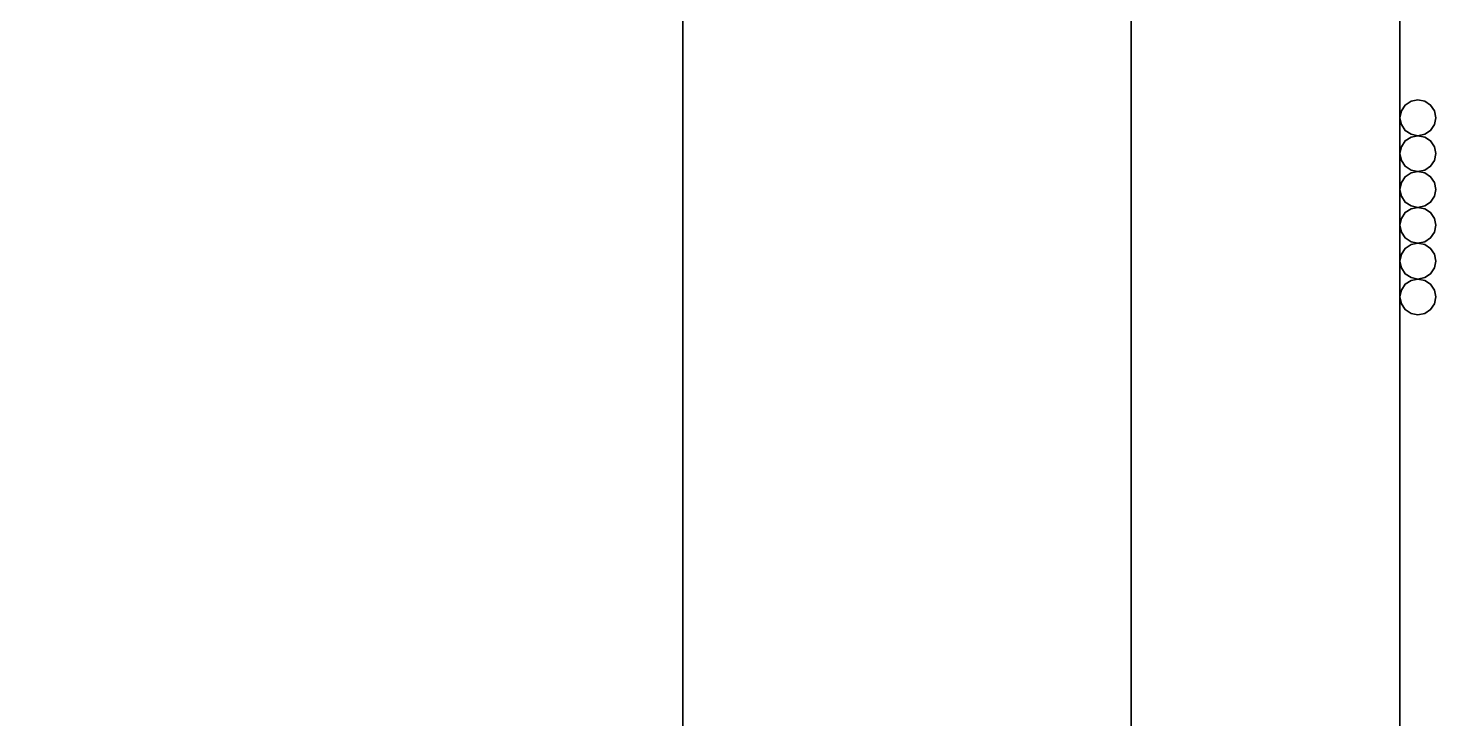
# Model space of a CAD drawing. Extents: x 0 to 3017, y -3657 to 0.
# Drawn here: x 2232 to 3017, y -1182 to -796 of the extents above; entities that cross this region are included whole.
import ezdxf

# ---------------------------------------------------------------- set-up
doc = ezdxf.new("R2010")
doc.units = 0
for name, color, linetype in [('LAYER0', 7, 'CONTINUOUS'), ('LAYER1', 7, 'CONTINUOUS'), ('LAYER276', 253, 'CONTINUOUS'), ('LAYER277', 253, 'CONTINUOUS'), ('LAYER278', 7, 'CONTINUOUS'), ('LAYER279', 7, 'CONTINUOUS'), ('LAYER280', 7, 'CONTINUOUS'), ('LAYER281', 7, 'CONTINUOUS'), ('LAYER282', 7, 'CONTINUOUS'), ('LAYER283', 7, 'CONTINUOUS')]:
    doc.layers.add(name, color=color, linetype=linetype)

msp = doc.modelspace()

# ---------------------------------------------------------------- linework, layer by layer
at = {"layer": 'LAYER0'}
for points, invisible_edges in [([(151, -238), (2997, 0), (1089, -2692), (151, -238)], 7), ([(151, 0, 5), (1089, -2692, 5), (2997, 0, 5), (151, 0, 5)], 3), ([(1089, -2692), (2997, 0), (2997, -2692), (1089, -2692)], 1), ([(2997, 0, 5), (1089, -2692, 5), (2997, -2692, 5), (2997, 0, 5)], 1), ([(2997, 0), (2997, -2692, 5), (2997, -2692), (2997, 0)], 1), ([(2997, -2692, 5), (2997, 0), (2997, 0, 5), (2997, -2692, 5)], 1)]:
    msp.add_3dface(points, dxfattribs=dict(at, invisible_edges=invisible_edges))
at = {"layer": 'LAYER1'}
for points, invisible_edges in [([(2997, -2692, 5), (2847, -2542, 5), (2997, 0, 5), (2997, -2692, 5)], 3), ([(2847, -150, 5), (2997, 0, 5), (2847, -2542, 5), (2847, -150, 5)], 3), ([(2997, 0, 5), (2997, -2692, 2606), (2997, -2692, 5), (2997, 0, 5)], 1), ([(2997, -2692, 2606), (2997, 0, 5), (2997, 0, 2606), (2997, -2692, 2606)], 1), ([(2847, -150, 2606), (2847, -2542, 5), (2847, -2542, 2606), (2847, -150, 2606)], 1), ([(2847, -2542, 5), (2847, -150, 2606), (2847, -150, 5), (2847, -2542, 5)], 1)]:
    msp.add_3dface(points, dxfattribs=dict(at, invisible_edges=invisible_edges))
at = {"layer": 'LAYER276', "invisible_edges": 1}
for points in [[(2847, -1191.998, 1705), (2597, -129.998, 1705), (2847, -129.998, 1705), (2847, -1191.998, 1705)], [(2597, -129.998, 1705), (2847, -1191.998, 1705), (2597, -1191.998, 1705), (2597, -129.998, 1705)], [(2597, -1191.998, 1730), (2597, -129.998, 1705), (2597, -1191.998, 1705), (2597, -1191.998, 1730)], [(2597, -129.998, 1705), (2597, -1191.998, 1730), (2597, -129.998, 1730), (2597, -129.998, 1705)], [(2597, -1191.998, 1730), (2847, -129.998, 1730), (2597, -129.998, 1730), (2597, -1191.998, 1730)], [(2847, -129.998, 1730), (2597, -1191.998, 1730), (2847, -1191.998, 1730), (2847, -129.998, 1730)], [(2847, -129.998, 1730), (2847, -1191.998, 1705), (2847, -129.998, 1705), (2847, -129.998, 1730)], [(2847, -1191.998, 1705), (2847, -129.998, 1730), (2847, -1191.998, 1730), (2847, -1191.998, 1705)]]:
    msp.add_3dface(points, dxfattribs=at)
at = {"layer": 'LAYER277', "invisible_edges": 1}
for points in [[(2847, -1191.998, 2130), (2597, -129.998, 2130), (2847, -129.998, 2130), (2847, -1191.998, 2130)], [(2597, -129.998, 2130), (2847, -1191.998, 2130), (2597, -1191.998, 2130), (2597, -129.998, 2130)], [(2597, -1191.998, 2155), (2597, -129.998, 2130), (2597, -1191.998, 2130), (2597, -1191.998, 2155)], [(2597, -129.998, 2130), (2597, -1191.998, 2155), (2597, -129.998, 2155), (2597, -129.998, 2130)], [(2597, -1191.998, 2155), (2847, -129.998, 2155), (2597, -129.998, 2155), (2597, -1191.998, 2155)], [(2847, -129.998, 2155), (2597, -1191.998, 2155), (2847, -1191.998, 2155), (2847, -129.998, 2155)], [(2847, -129.998, 2155), (2847, -1191.998, 2130), (2847, -129.998, 2130), (2847, -129.998, 2155)], [(2847, -1191.998, 2130), (2847, -129.998, 2155), (2847, -1191.998, 2155), (2847, -1191.998, 2130)]]:
    msp.add_3dface(points, dxfattribs=at)
at = {"layer": 'LAYER278'}
for points, invisible_edges in [([(2997.77, -942.6758, 1667), (3016.24, -942.6758, 1667), (3014.07, -939.4458, 1667), (2997.77, -942.6758, 1667)], 5), ([(2997.77, -942.6758, 1667), (3014.07, -939.4458, 1667), (2999.94, -939.4458, 1667), (2997.77, -942.6758, 1667)], 3), ([(2997.77, -942.6758, 1855), (3016.24, -942.6758, 1855), (3014.07, -939.4458, 1855), (2997.77, -942.6758, 1855)], 5), ([(2997.77, -942.6758, 1855), (3014.07, -939.4458, 1855), (2999.94, -939.4458, 1855), (2997.77, -942.6758, 1855)], 3), ([(2999.94, -939.4458, 1667), (3010.82, -937.2856, 1667), (3003.18, -937.2759, 1667), (2999.94, -939.4458, 1667)], 3), ([(2999.94, -939.4458, 1855), (3010.82, -937.2856, 1855), (3003.18, -937.2759, 1855), (2999.94, -939.4458, 1855)], 3), ([(2999.94, -939.4458, 1667), (3014.07, -939.4458, 1667), (3010.82, -937.2856, 1667), (2999.94, -939.4458, 1667)], 5), ([(2999.94, -939.4458, 1855), (3014.07, -939.4458, 1855), (3010.82, -937.2856, 1855), (2999.94, -939.4458, 1855)], 5), ([(3003.18, -937.2759, 1667), (3010.82, -937.2856, 1667), (3007, -936.5259, 1667), (3003.18, -937.2759, 1667)], 1), ([(3003.18, -937.2759, 1855), (3010.82, -937.2856, 1855), (3007, -936.5259, 1855), (3003.18, -937.2759, 1855)], 1), ([(2997, -946.4961, 1667), (3017, -946.4961, 1667), (3016.24, -942.6758, 1667), (2997, -946.4961, 1667)], 5), ([(2997, -946.4961, 1667), (3016.24, -942.6758, 1667), (2997.77, -942.6758, 1667), (2997, -946.4961, 1667)], 3), ([(2997, -946.4961, 1855), (3017, -946.4961, 1855), (3016.24, -942.6758, 1855), (2997, -946.4961, 1855)], 5), ([(2997, -946.4961, 1855), (3016.24, -942.6758, 1855), (2997.77, -942.6758, 1855), (2997, -946.4961, 1855)], 3), ([(2997.76, -950.3359, 1667), (3017, -946.4961, 1667), (2997, -946.4961, 1667), (2997.76, -950.3359, 1667)], 3), ([(2997.76, -950.3359, 1855), (3017, -946.4961, 1855), (2997, -946.4961, 1855), (2997.76, -950.3359, 1855)], 3), ([(2997.76, -950.3359, 1667), (3016.24, -950.3359, 1667), (3017, -946.4961, 1667), (2997.76, -950.3359, 1667)], 5), ([(2997.76, -950.3359, 1855), (3016.24, -950.3359, 1855), (3017, -946.4961, 1855), (2997.76, -950.3359, 1855)], 5), ([(2999.92, -953.5859, 1667), (3016.24, -950.3359, 1667), (2997.76, -950.3359, 1667), (2999.92, -953.5859, 1667)], 3), ([(2999.92, -953.5859, 1855), (3016.24, -950.3359, 1855), (2997.76, -950.3359, 1855), (2999.92, -953.5859, 1855)], 3), ([(2999.92, -953.5859, 1667), (3014.08, -953.5859, 1667), (3016.24, -950.3359, 1667), (2999.92, -953.5859, 1667)], 5), ([(2999.92, -953.5859, 1855), (3014.08, -953.5859, 1855), (3016.24, -950.3359, 1855), (2999.92, -953.5859, 1855)], 5), ([(3003.17, -955.7559, 1667), (3014.08, -953.5859, 1667), (2999.92, -953.5859, 1667), (3003.17, -955.7559, 1667)], 3), ([(3003.17, -955.7559, 1855), (3014.08, -953.5859, 1855), (2999.92, -953.5859, 1855), (3003.17, -955.7559, 1855)], 3), ([(3003.17, -955.7559, 1667), (3010.83, -955.7559, 1667), (3014.08, -953.5859, 1667), (3003.17, -955.7559, 1667)], 5), ([(3003.17, -955.7559, 1855), (3010.83, -955.7559, 1855), (3014.08, -953.5859, 1855), (3003.17, -955.7559, 1855)], 5), ([(3010.83, -955.7559, 1667), (3003.17, -955.7559, 1667), (3007, -956.5259, 1667), (3010.83, -955.7559, 1667)], 1), ([(3010.83, -955.7559, 1855), (3003.17, -955.7559, 1855), (3007, -956.5259, 1855), (3010.83, -955.7559, 1855)], 1)]:
    msp.add_3dface(points, dxfattribs=dict(at, invisible_edges=invisible_edges))
at = {"layer": 'LAYER279'}
for points, invisible_edges in [([(2999.94, -919.4458, 1667), (3010.82, -917.2856, 1667), (3003.18, -917.2759, 1667), (2999.94, -919.4458, 1667)], 3), ([(2999.94, -919.4458, 1855), (3010.82, -917.2856, 1855), (3003.18, -917.2759, 1855), (2999.94, -919.4458, 1855)], 3), ([(2999.94, -919.4458, 1667), (3014.07, -919.4458, 1667), (3010.82, -917.2856, 1667), (2999.94, -919.4458, 1667)], 5), ([(2999.94, -919.4458, 1855), (3014.07, -919.4458, 1855), (3010.82, -917.2856, 1855), (2999.94, -919.4458, 1855)], 5), ([(3003.18, -917.2759, 1667), (3010.82, -917.2856, 1667), (3007, -916.5259, 1667), (3003.18, -917.2759, 1667)], 1), ([(3003.18, -917.2759, 1855), (3010.82, -917.2856, 1855), (3007, -916.5259, 1855), (3003.18, -917.2759, 1855)], 1), ([(2997, -926.4961, 1667), (3017, -926.4961, 1667), (3016.24, -922.6758, 1667), (2997, -926.4961, 1667)], 5), ([(2997, -926.4961, 1667), (3016.24, -922.6758, 1667), (2997.77, -922.6758, 1667), (2997, -926.4961, 1667)], 3), ([(2997, -926.4961, 1855), (3017, -926.4961, 1855), (3016.24, -922.6758, 1855), (2997, -926.4961, 1855)], 5), ([(2997, -926.4961, 1855), (3016.24, -922.6758, 1855), (2997.77, -922.6758, 1855), (2997, -926.4961, 1855)], 3), ([(2997.77, -922.6758, 1667), (3016.24, -922.6758, 1667), (3014.07, -919.4458, 1667), (2997.77, -922.6758, 1667)], 5), ([(2997.77, -922.6758, 1667), (3014.07, -919.4458, 1667), (2999.94, -919.4458, 1667), (2997.77, -922.6758, 1667)], 3), ([(2997.77, -922.6758, 1855), (3016.24, -922.6758, 1855), (3014.07, -919.4458, 1855), (2997.77, -922.6758, 1855)], 5), ([(2997.77, -922.6758, 1855), (3014.07, -919.4458, 1855), (2999.94, -919.4458, 1855), (2997.77, -922.6758, 1855)], 3), ([(2997.76, -930.3359, 1667), (3017, -926.4961, 1667), (2997, -926.4961, 1667), (2997.76, -930.3359, 1667)], 3), ([(2997.76, -930.3359, 1855), (3017, -926.4961, 1855), (2997, -926.4961, 1855), (2997.76, -930.3359, 1855)], 3), ([(2997.76, -930.3359, 1667), (3016.24, -930.3359, 1667), (3017, -926.4961, 1667), (2997.76, -930.3359, 1667)], 5), ([(2997.76, -930.3359, 1855), (3016.24, -930.3359, 1855), (3017, -926.4961, 1855), (2997.76, -930.3359, 1855)], 5), ([(2999.92, -933.5859, 1667), (3016.24, -930.3359, 1667), (2997.76, -930.3359, 1667), (2999.92, -933.5859, 1667)], 3), ([(2999.92, -933.5859, 1855), (3016.24, -930.3359, 1855), (2997.76, -930.3359, 1855), (2999.92, -933.5859, 1855)], 3), ([(2999.92, -933.5859, 1667), (3014.08, -933.5859, 1667), (3016.24, -930.3359, 1667), (2999.92, -933.5859, 1667)], 5), ([(2999.92, -933.5859, 1855), (3014.08, -933.5859, 1855), (3016.24, -930.3359, 1855), (2999.92, -933.5859, 1855)], 5), ([(3003.17, -935.7559, 1667), (3014.08, -933.5859, 1667), (2999.92, -933.5859, 1667), (3003.17, -935.7559, 1667)], 3), ([(3003.17, -935.7559, 1855), (3014.08, -933.5859, 1855), (2999.92, -933.5859, 1855), (3003.17, -935.7559, 1855)], 3), ([(3003.17, -935.7559, 1667), (3010.83, -935.7559, 1667), (3014.08, -933.5859, 1667), (3003.17, -935.7559, 1667)], 5), ([(3003.17, -935.7559, 1855), (3010.83, -935.7559, 1855), (3014.08, -933.5859, 1855), (3003.17, -935.7559, 1855)], 5), ([(3010.83, -935.7559, 1667), (3003.17, -935.7559, 1667), (3007, -936.5259, 1667), (3010.83, -935.7559, 1667)], 1), ([(3010.83, -935.7559, 1855), (3003.17, -935.7559, 1855), (3007, -936.5259, 1855), (3010.83, -935.7559, 1855)], 1)]:
    msp.add_3dface(points, dxfattribs=dict(at, invisible_edges=invisible_edges))
at = {"layer": 'LAYER280'}
for points, invisible_edges in [([(2997, -906.4961, 1667), (3017, -906.4961, 1667), (3016.24, -902.6758, 1667), (2997, -906.4961, 1667)], 5), ([(2997, -906.4961, 1667), (3016.24, -902.6758, 1667), (2997.77, -902.6758, 1667), (2997, -906.4961, 1667)], 3), ([(2997, -906.4961, 1855), (3017, -906.4961, 1855), (3016.24, -902.6758, 1855), (2997, -906.4961, 1855)], 5), ([(2997, -906.4961, 1855), (3016.24, -902.6758, 1855), (2997.77, -902.6758, 1855), (2997, -906.4961, 1855)], 3), ([(2997.77, -902.6758, 1667), (3016.24, -902.6758, 1667), (3014.07, -899.4458, 1667), (2997.77, -902.6758, 1667)], 5), ([(2997.77, -902.6758, 1667), (3014.07, -899.4458, 1667), (2999.94, -899.4458, 1667), (2997.77, -902.6758, 1667)], 3), ([(2997.77, -902.6758, 1855), (3016.24, -902.6758, 1855), (3014.07, -899.4458, 1855), (2997.77, -902.6758, 1855)], 5), ([(2997.77, -902.6758, 1855), (3014.07, -899.4458, 1855), (2999.94, -899.4458, 1855), (2997.77, -902.6758, 1855)], 3), ([(2999.94, -899.4458, 1667), (3010.82, -897.2856, 1667), (3003.18, -897.2759, 1667), (2999.94, -899.4458, 1667)], 3), ([(2999.94, -899.4458, 1855), (3010.82, -897.2856, 1855), (3003.18, -897.2759, 1855), (2999.94, -899.4458, 1855)], 3), ([(2999.94, -899.4458, 1667), (3014.07, -899.4458, 1667), (3010.82, -897.2856, 1667), (2999.94, -899.4458, 1667)], 5), ([(2999.94, -899.4458, 1855), (3014.07, -899.4458, 1855), (3010.82, -897.2856, 1855), (2999.94, -899.4458, 1855)], 5), ([(3003.18, -897.2759, 1667), (3010.82, -897.2856, 1667), (3007, -896.5259, 1667), (3003.18, -897.2759, 1667)], 1), ([(3003.18, -897.2759, 1855), (3010.82, -897.2856, 1855), (3007, -896.5259, 1855), (3003.18, -897.2759, 1855)], 1), ([(2997.76, -910.3359, 1667), (3017, -906.4961, 1667), (2997, -906.4961, 1667), (2997.76, -910.3359, 1667)], 3), ([(2997.76, -910.3359, 1855), (3017, -906.4961, 1855), (2997, -906.4961, 1855), (2997.76, -910.3359, 1855)], 3), ([(2997.76, -910.3359, 1667), (3016.24, -910.3359, 1667), (3017, -906.4961, 1667), (2997.76, -910.3359, 1667)], 5), ([(2997.76, -910.3359, 1855), (3016.24, -910.3359, 1855), (3017, -906.4961, 1855), (2997.76, -910.3359, 1855)], 5), ([(2999.92, -913.5859, 1667), (3016.24, -910.3359, 1667), (2997.76, -910.3359, 1667), (2999.92, -913.5859, 1667)], 3), ([(2999.92, -913.5859, 1855), (3016.24, -910.3359, 1855), (2997.76, -910.3359, 1855), (2999.92, -913.5859, 1855)], 3), ([(2999.92, -913.5859, 1667), (3014.08, -913.5859, 1667), (3016.24, -910.3359, 1667), (2999.92, -913.5859, 1667)], 5), ([(2999.92, -913.5859, 1855), (3014.08, -913.5859, 1855), (3016.24, -910.3359, 1855), (2999.92, -913.5859, 1855)], 5), ([(3003.17, -915.7559, 1667), (3014.08, -913.5859, 1667), (2999.92, -913.5859, 1667), (3003.17, -915.7559, 1667)], 3), ([(3003.17, -915.7559, 1855), (3014.08, -913.5859, 1855), (2999.92, -913.5859, 1855), (3003.17, -915.7559, 1855)], 3), ([(3003.17, -915.7559, 1667), (3010.83, -915.7559, 1667), (3014.08, -913.5859, 1667), (3003.17, -915.7559, 1667)], 5), ([(3003.17, -915.7559, 1855), (3010.83, -915.7559, 1855), (3014.08, -913.5859, 1855), (3003.17, -915.7559, 1855)], 5), ([(3010.83, -915.7559, 1667), (3003.17, -915.7559, 1667), (3007, -916.5259, 1667), (3010.83, -915.7559, 1667)], 1), ([(3010.83, -915.7559, 1855), (3003.17, -915.7559, 1855), (3007, -916.5259, 1855), (3010.83, -915.7559, 1855)], 1)]:
    msp.add_3dface(points, dxfattribs=dict(at, invisible_edges=invisible_edges))
at = {"layer": 'LAYER281'}
for points, invisible_edges in [([(2999.94, -879.4458, 1667), (3010.82, -877.2856, 1667), (3003.18, -877.2759, 1667), (2999.94, -879.4458, 1667)], 3), ([(2999.94, -879.4458, 1855), (3010.82, -877.2856, 1855), (3003.18, -877.2759, 1855), (2999.94, -879.4458, 1855)], 3), ([(2999.94, -879.4458, 1667), (3014.07, -879.4458, 1667), (3010.82, -877.2856, 1667), (2999.94, -879.4458, 1667)], 5), ([(2999.94, -879.4458, 1855), (3014.07, -879.4458, 1855), (3010.82, -877.2856, 1855), (2999.94, -879.4458, 1855)], 5), ([(3003.18, -877.2759, 1667), (3010.82, -877.2856, 1667), (3007, -876.5259, 1667), (3003.18, -877.2759, 1667)], 1), ([(3003.18, -877.2759, 1855), (3010.82, -877.2856, 1855), (3007, -876.5259, 1855), (3003.18, -877.2759, 1855)], 1), ([(2997, -886.4961, 1667), (3017, -886.4961, 1667), (3016.24, -882.6758, 1667), (2997, -886.4961, 1667)], 5), ([(2997, -886.4961, 1667), (3016.24, -882.6758, 1667), (2997.77, -882.6758, 1667), (2997, -886.4961, 1667)], 3), ([(2997, -886.4961, 1855), (3017, -886.4961, 1855), (3016.24, -882.6758, 1855), (2997, -886.4961, 1855)], 5), ([(2997, -886.4961, 1855), (3016.24, -882.6758, 1855), (2997.77, -882.6758, 1855), (2997, -886.4961, 1855)], 3), ([(2997.76, -890.3359, 1667), (3017, -886.4961, 1667), (2997, -886.4961, 1667), (2997.76, -890.3359, 1667)], 3), ([(2997.76, -890.3359, 1855), (3017, -886.4961, 1855), (2997, -886.4961, 1855), (2997.76, -890.3359, 1855)], 3), ([(2997.76, -890.3359, 1667), (3016.24, -890.3359, 1667), (3017, -886.4961, 1667), (2997.76, -890.3359, 1667)], 5), ([(2997.76, -890.3359, 1855), (3016.24, -890.3359, 1855), (3017, -886.4961, 1855), (2997.76, -890.3359, 1855)], 5), ([(2997.77, -882.6758, 1667), (3016.24, -882.6758, 1667), (3014.07, -879.4458, 1667), (2997.77, -882.6758, 1667)], 5), ([(2997.77, -882.6758, 1667), (3014.07, -879.4458, 1667), (2999.94, -879.4458, 1667), (2997.77, -882.6758, 1667)], 3), ([(2997.77, -882.6758, 1855), (3016.24, -882.6758, 1855), (3014.07, -879.4458, 1855), (2997.77, -882.6758, 1855)], 5), ([(2997.77, -882.6758, 1855), (3014.07, -879.4458, 1855), (2999.94, -879.4458, 1855), (2997.77, -882.6758, 1855)], 3), ([(2999.92, -893.5859, 1667), (3016.24, -890.3359, 1667), (2997.76, -890.3359, 1667), (2999.92, -893.5859, 1667)], 3), ([(2999.92, -893.5859, 1855), (3016.24, -890.3359, 1855), (2997.76, -890.3359, 1855), (2999.92, -893.5859, 1855)], 3), ([(2999.92, -893.5859, 1667), (3014.08, -893.5859, 1667), (3016.24, -890.3359, 1667), (2999.92, -893.5859, 1667)], 5), ([(2999.92, -893.5859, 1855), (3014.08, -893.5859, 1855), (3016.24, -890.3359, 1855), (2999.92, -893.5859, 1855)], 5), ([(3003.17, -895.7559, 1667), (3014.08, -893.5859, 1667), (2999.92, -893.5859, 1667), (3003.17, -895.7559, 1667)], 3), ([(3003.17, -895.7559, 1855), (3014.08, -893.5859, 1855), (2999.92, -893.5859, 1855), (3003.17, -895.7559, 1855)], 3), ([(3003.17, -895.7559, 1667), (3010.83, -895.7559, 1667), (3014.08, -893.5859, 1667), (3003.17, -895.7559, 1667)], 5), ([(3003.17, -895.7559, 1855), (3010.83, -895.7559, 1855), (3014.08, -893.5859, 1855), (3003.17, -895.7559, 1855)], 5), ([(3010.83, -895.7559, 1667), (3003.17, -895.7559, 1667), (3007, -896.5259, 1667), (3010.83, -895.7559, 1667)], 1), ([(3010.83, -895.7559, 1855), (3003.17, -895.7559, 1855), (3007, -896.5259, 1855), (3010.83, -895.7559, 1855)], 1)]:
    msp.add_3dface(points, dxfattribs=dict(at, invisible_edges=invisible_edges))
at = {"layer": 'LAYER282'}
for points, invisible_edges in [([(2997, -866.4961, 1667), (3017, -866.4961, 1667), (3016.24, -862.6758, 1667), (2997, -866.4961, 1667)], 5), ([(2997, -866.4961, 1667), (3016.24, -862.6758, 1667), (2997.77, -862.6758, 1667), (2997, -866.4961, 1667)], 3), ([(2997, -866.4961, 1855), (3017, -866.4961, 1855), (3016.24, -862.6758, 1855), (2997, -866.4961, 1855)], 5), ([(2997, -866.4961, 1855), (3016.24, -862.6758, 1855), (2997.77, -862.6758, 1855), (2997, -866.4961, 1855)], 3), ([(2997.77, -862.6758, 1667), (3016.24, -862.6758, 1667), (3014.07, -859.4458, 1667), (2997.77, -862.6758, 1667)], 5), ([(2997.77, -862.6758, 1667), (3014.07, -859.4458, 1667), (2999.94, -859.4458, 1667), (2997.77, -862.6758, 1667)], 3), ([(2997.77, -862.6758, 1855), (3016.24, -862.6758, 1855), (3014.07, -859.4458, 1855), (2997.77, -862.6758, 1855)], 5), ([(2997.77, -862.6758, 1855), (3014.07, -859.4458, 1855), (2999.94, -859.4458, 1855), (2997.77, -862.6758, 1855)], 3), ([(2999.94, -859.4458, 1667), (3010.82, -857.2856, 1667), (3003.18, -857.2759, 1667), (2999.94, -859.4458, 1667)], 3), ([(2999.94, -859.4458, 1855), (3010.82, -857.2856, 1855), (3003.18, -857.2759, 1855), (2999.94, -859.4458, 1855)], 3), ([(2999.94, -859.4458, 1667), (3014.07, -859.4458, 1667), (3010.82, -857.2856, 1667), (2999.94, -859.4458, 1667)], 5), ([(2999.94, -859.4458, 1855), (3014.07, -859.4458, 1855), (3010.82, -857.2856, 1855), (2999.94, -859.4458, 1855)], 5), ([(3003.18, -857.2759, 1667), (3010.82, -857.2856, 1667), (3007, -856.5259, 1667), (3003.18, -857.2759, 1667)], 1), ([(3003.18, -857.2759, 1855), (3010.82, -857.2856, 1855), (3007, -856.5259, 1855), (3003.18, -857.2759, 1855)], 1), ([(2997.76, -870.3359, 1667), (3017, -866.4961, 1667), (2997, -866.4961, 1667), (2997.76, -870.3359, 1667)], 3), ([(2997.76, -870.3359, 1855), (3017, -866.4961, 1855), (2997, -866.4961, 1855), (2997.76, -870.3359, 1855)], 3), ([(2997.76, -870.3359, 1667), (3016.24, -870.3359, 1667), (3017, -866.4961, 1667), (2997.76, -870.3359, 1667)], 5), ([(2997.76, -870.3359, 1855), (3016.24, -870.3359, 1855), (3017, -866.4961, 1855), (2997.76, -870.3359, 1855)], 5), ([(2999.92, -873.5859, 1667), (3016.24, -870.3359, 1667), (2997.76, -870.3359, 1667), (2999.92, -873.5859, 1667)], 3), ([(2999.92, -873.5859, 1855), (3016.24, -870.3359, 1855), (2997.76, -870.3359, 1855), (2999.92, -873.5859, 1855)], 3), ([(2999.92, -873.5859, 1667), (3014.08, -873.5859, 1667), (3016.24, -870.3359, 1667), (2999.92, -873.5859, 1667)], 5), ([(2999.92, -873.5859, 1855), (3014.08, -873.5859, 1855), (3016.24, -870.3359, 1855), (2999.92, -873.5859, 1855)], 5), ([(3003.17, -875.7559, 1667), (3014.08, -873.5859, 1667), (2999.92, -873.5859, 1667), (3003.17, -875.7559, 1667)], 3), ([(3003.17, -875.7559, 1855), (3014.08, -873.5859, 1855), (2999.92, -873.5859, 1855), (3003.17, -875.7559, 1855)], 3), ([(3003.17, -875.7559, 1667), (3010.83, -875.7559, 1667), (3014.08, -873.5859, 1667), (3003.17, -875.7559, 1667)], 5), ([(3003.17, -875.7559, 1855), (3010.83, -875.7559, 1855), (3014.08, -873.5859, 1855), (3003.17, -875.7559, 1855)], 5), ([(3010.83, -875.7559, 1667), (3003.17, -875.7559, 1667), (3007, -876.5259, 1667), (3010.83, -875.7559, 1667)], 1), ([(3010.83, -875.7559, 1855), (3003.17, -875.7559, 1855), (3007, -876.5259, 1855), (3010.83, -875.7559, 1855)], 1)]:
    msp.add_3dface(points, dxfattribs=dict(at, invisible_edges=invisible_edges))
at = {"layer": 'LAYER283'}
for points, invisible_edges in [([(2997.77, -842.6758, 1667), (3016.24, -842.6758, 1667), (3014.07, -839.4458, 1667), (2997.77, -842.6758, 1667)], 5), ([(2997.77, -842.6758, 1667), (3014.07, -839.4458, 1667), (2999.94, -839.4458, 1667), (2997.77, -842.6758, 1667)], 3), ([(2997.77, -842.6758, 1855), (3016.24, -842.6758, 1855), (3014.07, -839.4458, 1855), (2997.77, -842.6758, 1855)], 5), ([(2997.77, -842.6758, 1855), (3014.07, -839.4458, 1855), (2999.94, -839.4458, 1855), (2997.77, -842.6758, 1855)], 3), ([(2999.94, -839.4458, 1667), (3010.82, -837.2856, 1667), (3003.18, -837.2759, 1667), (2999.94, -839.4458, 1667)], 3), ([(2999.94, -839.4458, 1855), (3010.82, -837.2856, 1855), (3003.18, -837.2759, 1855), (2999.94, -839.4458, 1855)], 3), ([(2999.94, -839.4458, 1667), (3014.07, -839.4458, 1667), (3010.82, -837.2856, 1667), (2999.94, -839.4458, 1667)], 5), ([(2999.94, -839.4458, 1855), (3014.07, -839.4458, 1855), (3010.82, -837.2856, 1855), (2999.94, -839.4458, 1855)], 5), ([(3003.18, -837.2759, 1667), (3010.82, -837.2856, 1667), (3007, -836.5259, 1667), (3003.18, -837.2759, 1667)], 1), ([(3003.18, -837.2759, 1855), (3010.82, -837.2856, 1855), (3007, -836.5259, 1855), (3003.18, -837.2759, 1855)], 1), ([(2997, -846.4961, 1667), (3017, -846.4961, 1667), (3016.24, -842.6758, 1667), (2997, -846.4961, 1667)], 5), ([(2997, -846.4961, 1667), (3016.24, -842.6758, 1667), (2997.77, -842.6758, 1667), (2997, -846.4961, 1667)], 3), ([(2997, -846.4961, 1855), (3017, -846.4961, 1855), (3016.24, -842.6758, 1855), (2997, -846.4961, 1855)], 5), ([(2997, -846.4961, 1855), (3016.24, -842.6758, 1855), (2997.77, -842.6758, 1855), (2997, -846.4961, 1855)], 3), ([(2997.76, -850.3359, 1667), (3017, -846.4961, 1667), (2997, -846.4961, 1667), (2997.76, -850.3359, 1667)], 3), ([(2997.76, -850.3359, 1855), (3017, -846.4961, 1855), (2997, -846.4961, 1855), (2997.76, -850.3359, 1855)], 3), ([(2997.76, -850.3359, 1667), (3016.24, -850.3359, 1667), (3017, -846.4961, 1667), (2997.76, -850.3359, 1667)], 5), ([(2997.76, -850.3359, 1855), (3016.24, -850.3359, 1855), (3017, -846.4961, 1855), (2997.76, -850.3359, 1855)], 5), ([(2999.92, -853.5859, 1667), (3016.24, -850.3359, 1667), (2997.76, -850.3359, 1667), (2999.92, -853.5859, 1667)], 3), ([(2999.92, -853.5859, 1855), (3016.24, -850.3359, 1855), (2997.76, -850.3359, 1855), (2999.92, -853.5859, 1855)], 3), ([(2999.92, -853.5859, 1667), (3014.08, -853.5859, 1667), (3016.24, -850.3359, 1667), (2999.92, -853.5859, 1667)], 5), ([(2999.92, -853.5859, 1855), (3014.08, -853.5859, 1855), (3016.24, -850.3359, 1855), (2999.92, -853.5859, 1855)], 5), ([(3003.17, -855.7559, 1667), (3014.08, -853.5859, 1667), (2999.92, -853.5859, 1667), (3003.17, -855.7559, 1667)], 3), ([(3003.17, -855.7559, 1855), (3014.08, -853.5859, 1855), (2999.92, -853.5859, 1855), (3003.17, -855.7559, 1855)], 3), ([(3003.17, -855.7559, 1667), (3010.83, -855.7559, 1667), (3014.08, -853.5859, 1667), (3003.17, -855.7559, 1667)], 5), ([(3003.17, -855.7559, 1855), (3010.83, -855.7559, 1855), (3014.08, -853.5859, 1855), (3003.17, -855.7559, 1855)], 5), ([(3010.83, -855.7559, 1667), (3003.17, -855.7559, 1667), (3007, -856.5259, 1667), (3010.83, -855.7559, 1667)], 1), ([(3010.83, -855.7559, 1855), (3003.17, -855.7559, 1855), (3007, -856.5259, 1855), (3010.83, -855.7559, 1855)], 1)]:
    msp.add_3dface(points, dxfattribs=dict(at, invisible_edges=invisible_edges))

# ---------------------------------------------------------------- meshes
at = {"layer": 'LAYER1'}
mesh = msp.add_polymesh((9, 2), dxfattribs=at)
for k, corner in enumerate([(2847, -150, 2606), (301, -150, 2606), (2847, -2542, 2606), (2847, -150, 2606), (939, -2542, 2606), (2847, -2542, 2606), (939, -3507, 2606), (939, -2542, 2606), (150, -3507, 2606), (939, -3507, 2606), (150, -388, 2606), (150, -3507, 2606), (301, -388, 2606), (150, -388, 2606), (301, -150, 2606), (301, -388, 2606), (151, 0, 2606), (151, -238, 2606)]):
    mesh.set_mesh_vertex(divmod(k, 2), corner)
at = {"layer": 'LAYER278'}
mesh = msp.add_polymesh((2, 5), dxfattribs=at)
for k, corner in enumerate([(3007.003, -936.5259, 1667), (3003.179, -937.2808, 1667), (2999.936, -939.4409, 1667), (2997.766, -942.6787, 1667), (2997, -946.5, 1667), (3007.003, -936.5259, 1855), (3003.179, -937.2808, 1855), (2999.936, -939.4409, 1855), (2997.766, -942.6787, 1855), (2997, -946.5, 1855)]):
    mesh.set_mesh_vertex(divmod(k, 5), corner)
mesh = msp.add_polymesh((2, 5), dxfattribs=at)
for k, corner in enumerate([(3017, -946.5, 1667), (3016.235, -942.6797, 1667), (3014.067, -939.4419, 1667), (3010.825, -937.2817, 1667), (3007.003, -936.5259, 1667), (3017, -946.5, 1855), (3016.235, -942.6797, 1855), (3014.067, -939.4419, 1855), (3010.825, -937.2817, 1855), (3007.003, -936.5259, 1855)]):
    mesh.set_mesh_vertex(divmod(k, 5), corner)
mesh = msp.add_polymesh((2, 5), dxfattribs=at)
for k, corner in enumerate([(2997, -946.5, 1667), (2997.758, -950.333, 1667), (2999.925, -953.585, 1667), (3003.171, -955.7588, 1667), (3007.003, -956.5259, 1667), (2997, -946.5, 1855), (2997.758, -950.333, 1855), (2999.925, -953.585, 1855), (3003.171, -955.7588, 1855), (3007.003, -956.5259, 1855)]):
    mesh.set_mesh_vertex(divmod(k, 5), corner)
mesh = msp.add_polymesh((2, 5), dxfattribs=at)
for k, corner in enumerate([(3007.003, -956.5259, 1667), (3010.833, -955.7578, 1667), (3014.078, -953.584, 1667), (3016.243, -950.332, 1667), (3017, -946.5, 1667), (3007.003, -956.5259, 1855), (3010.833, -955.7578, 1855), (3014.078, -953.584, 1855), (3016.243, -950.332, 1855), (3017, -946.5, 1855)]):
    mesh.set_mesh_vertex(divmod(k, 5), corner)
at = {"layer": 'LAYER279'}
mesh = msp.add_polymesh((2, 5), dxfattribs=at)
for k, corner in enumerate([(3007.003, -916.5259, 1667), (3003.179, -917.2808, 1667), (2999.936, -919.4409, 1667), (2997.766, -922.6787, 1667), (2997, -926.5, 1667), (3007.003, -916.5259, 1855), (3003.179, -917.2808, 1855), (2999.936, -919.4409, 1855), (2997.766, -922.6787, 1855), (2997, -926.5, 1855)]):
    mesh.set_mesh_vertex(divmod(k, 5), corner)
mesh = msp.add_polymesh((2, 5), dxfattribs=at)
for k, corner in enumerate([(3017, -926.5, 1667), (3016.235, -922.6797, 1667), (3014.067, -919.4419, 1667), (3010.825, -917.2817, 1667), (3007.003, -916.5259, 1667), (3017, -926.5, 1855), (3016.235, -922.6797, 1855), (3014.067, -919.4419, 1855), (3010.825, -917.2817, 1855), (3007.003, -916.5259, 1855)]):
    mesh.set_mesh_vertex(divmod(k, 5), corner)
mesh = msp.add_polymesh((2, 5), dxfattribs=at)
for k, corner in enumerate([(2997, -926.5, 1667), (2997.758, -930.333, 1667), (2999.925, -933.585, 1667), (3003.171, -935.7588, 1667), (3007.003, -936.5259, 1667), (2997, -926.5, 1855), (2997.758, -930.333, 1855), (2999.925, -933.585, 1855), (3003.171, -935.7588, 1855), (3007.003, -936.5259, 1855)]):
    mesh.set_mesh_vertex(divmod(k, 5), corner)
mesh = msp.add_polymesh((2, 5), dxfattribs=at)
for k, corner in enumerate([(3007.003, -936.5259, 1667), (3010.833, -935.7578, 1667), (3014.078, -933.584, 1667), (3016.243, -930.332, 1667), (3017, -926.5, 1667), (3007.003, -936.5259, 1855), (3010.833, -935.7578, 1855), (3014.078, -933.584, 1855), (3016.243, -930.332, 1855), (3017, -926.5, 1855)]):
    mesh.set_mesh_vertex(divmod(k, 5), corner)
at = {"layer": 'LAYER280'}
mesh = msp.add_polymesh((2, 5), dxfattribs=at)
for k, corner in enumerate([(3007.003, -896.5259, 1667), (3003.179, -897.2808, 1667), (2999.936, -899.4409, 1667), (2997.766, -902.6787, 1667), (2997, -906.5, 1667), (3007.003, -896.5259, 1855), (3003.179, -897.2808, 1855), (2999.936, -899.4409, 1855), (2997.766, -902.6787, 1855), (2997, -906.5, 1855)]):
    mesh.set_mesh_vertex(divmod(k, 5), corner)
mesh = msp.add_polymesh((2, 5), dxfattribs=at)
for k, corner in enumerate([(3017, -906.5, 1667), (3016.235, -902.6797, 1667), (3014.067, -899.4419, 1667), (3010.825, -897.2817, 1667), (3007.003, -896.5259, 1667), (3017, -906.5, 1855), (3016.235, -902.6797, 1855), (3014.067, -899.4419, 1855), (3010.825, -897.2817, 1855), (3007.003, -896.5259, 1855)]):
    mesh.set_mesh_vertex(divmod(k, 5), corner)
mesh = msp.add_polymesh((2, 5), dxfattribs=at)
for k, corner in enumerate([(2997, -906.5, 1667), (2997.758, -910.333, 1667), (2999.925, -913.585, 1667), (3003.171, -915.7588, 1667), (3007.003, -916.5259, 1667), (2997, -906.5, 1855), (2997.758, -910.333, 1855), (2999.925, -913.585, 1855), (3003.171, -915.7588, 1855), (3007.003, -916.5259, 1855)]):
    mesh.set_mesh_vertex(divmod(k, 5), corner)
mesh = msp.add_polymesh((2, 5), dxfattribs=at)
for k, corner in enumerate([(3007.003, -916.5259, 1667), (3010.833, -915.7578, 1667), (3014.078, -913.584, 1667), (3016.243, -910.332, 1667), (3017, -906.5, 1667), (3007.003, -916.5259, 1855), (3010.833, -915.7578, 1855), (3014.078, -913.584, 1855), (3016.243, -910.332, 1855), (3017, -906.5, 1855)]):
    mesh.set_mesh_vertex(divmod(k, 5), corner)
at = {"layer": 'LAYER281'}
mesh = msp.add_polymesh((2, 5), dxfattribs=at)
for k, corner in enumerate([(3007.003, -876.5259, 1667), (3003.179, -877.2808, 1667), (2999.936, -879.4409, 1667), (2997.766, -882.6787, 1667), (2997, -886.5, 1667), (3007.003, -876.5259, 1855), (3003.179, -877.2808, 1855), (2999.936, -879.4409, 1855), (2997.766, -882.6787, 1855), (2997, -886.5, 1855)]):
    mesh.set_mesh_vertex(divmod(k, 5), corner)
mesh = msp.add_polymesh((2, 5), dxfattribs=at)
for k, corner in enumerate([(3017, -886.5, 1667), (3016.235, -882.6797, 1667), (3014.067, -879.4419, 1667), (3010.825, -877.2817, 1667), (3007.003, -876.5259, 1667), (3017, -886.5, 1855), (3016.235, -882.6797, 1855), (3014.067, -879.4419, 1855), (3010.825, -877.2817, 1855), (3007.003, -876.5259, 1855)]):
    mesh.set_mesh_vertex(divmod(k, 5), corner)
mesh = msp.add_polymesh((2, 5), dxfattribs=at)
for k, corner in enumerate([(2997, -886.5, 1667), (2997.758, -890.333, 1667), (2999.925, -893.585, 1667), (3003.171, -895.7588, 1667), (3007.003, -896.5259, 1667), (2997, -886.5, 1855), (2997.758, -890.333, 1855), (2999.925, -893.585, 1855), (3003.171, -895.7588, 1855), (3007.003, -896.5259, 1855)]):
    mesh.set_mesh_vertex(divmod(k, 5), corner)
mesh = msp.add_polymesh((2, 5), dxfattribs=at)
for k, corner in enumerate([(3007.003, -896.5259, 1667), (3010.833, -895.7578, 1667), (3014.078, -893.584, 1667), (3016.243, -890.332, 1667), (3017, -886.5, 1667), (3007.003, -896.5259, 1855), (3010.833, -895.7578, 1855), (3014.078, -893.584, 1855), (3016.243, -890.332, 1855), (3017, -886.5, 1855)]):
    mesh.set_mesh_vertex(divmod(k, 5), corner)
at = {"layer": 'LAYER282'}
mesh = msp.add_polymesh((2, 5), dxfattribs=at)
for k, corner in enumerate([(3007.003, -856.5259, 1667), (3003.179, -857.2808, 1667), (2999.936, -859.4409, 1667), (2997.766, -862.6787, 1667), (2997, -866.5, 1667), (3007.003, -856.5259, 1855), (3003.179, -857.2808, 1855), (2999.936, -859.4409, 1855), (2997.766, -862.6787, 1855), (2997, -866.5, 1855)]):
    mesh.set_mesh_vertex(divmod(k, 5), corner)
mesh = msp.add_polymesh((2, 5), dxfattribs=at)
for k, corner in enumerate([(3017, -866.5, 1667), (3016.235, -862.6797, 1667), (3014.067, -859.4419, 1667), (3010.825, -857.2817, 1667), (3007.003, -856.5259, 1667), (3017, -866.5, 1855), (3016.235, -862.6797, 1855), (3014.067, -859.4419, 1855), (3010.825, -857.2817, 1855), (3007.003, -856.5259, 1855)]):
    mesh.set_mesh_vertex(divmod(k, 5), corner)
mesh = msp.add_polymesh((2, 5), dxfattribs=at)
for k, corner in enumerate([(2997, -866.5, 1667), (2997.758, -870.333, 1667), (2999.925, -873.585, 1667), (3003.171, -875.7588, 1667), (3007.003, -876.5259, 1667), (2997, -866.5, 1855), (2997.758, -870.333, 1855), (2999.925, -873.585, 1855), (3003.171, -875.7588, 1855), (3007.003, -876.5259, 1855)]):
    mesh.set_mesh_vertex(divmod(k, 5), corner)
mesh = msp.add_polymesh((2, 5), dxfattribs=at)
for k, corner in enumerate([(3007.003, -876.5259, 1667), (3010.833, -875.7578, 1667), (3014.078, -873.584, 1667), (3016.243, -870.332, 1667), (3017, -866.5, 1667), (3007.003, -876.5259, 1855), (3010.833, -875.7578, 1855), (3014.078, -873.584, 1855), (3016.243, -870.332, 1855), (3017, -866.5, 1855)]):
    mesh.set_mesh_vertex(divmod(k, 5), corner)
at = {"layer": 'LAYER283'}
mesh = msp.add_polymesh((2, 5), dxfattribs=at)
for k, corner in enumerate([(3007.003, -836.5259, 1667), (3003.179, -837.2808, 1667), (2999.936, -839.4409, 1667), (2997.766, -842.6787, 1667), (2997, -846.5, 1667), (3007.003, -836.5259, 1855), (3003.179, -837.2808, 1855), (2999.936, -839.4409, 1855), (2997.766, -842.6787, 1855), (2997, -846.5, 1855)]):
    mesh.set_mesh_vertex(divmod(k, 5), corner)
mesh = msp.add_polymesh((2, 5), dxfattribs=at)
for k, corner in enumerate([(3017, -846.5, 1667), (3016.235, -842.6797, 1667), (3014.067, -839.4419, 1667), (3010.825, -837.2817, 1667), (3007.003, -836.5259, 1667), (3017, -846.5, 1855), (3016.235, -842.6797, 1855), (3014.067, -839.4419, 1855), (3010.825, -837.2817, 1855), (3007.003, -836.5259, 1855)]):
    mesh.set_mesh_vertex(divmod(k, 5), corner)
mesh = msp.add_polymesh((2, 5), dxfattribs=at)
for k, corner in enumerate([(2997, -846.5, 1667), (2997.758, -850.333, 1667), (2999.925, -853.585, 1667), (3003.171, -855.7588, 1667), (3007.003, -856.5259, 1667), (2997, -846.5, 1855), (2997.758, -850.333, 1855), (2999.925, -853.585, 1855), (3003.171, -855.7588, 1855), (3007.003, -856.5259, 1855)]):
    mesh.set_mesh_vertex(divmod(k, 5), corner)
mesh = msp.add_polymesh((2, 5), dxfattribs=at)
for k, corner in enumerate([(3007.003, -856.5259, 1667), (3010.833, -855.7578, 1667), (3014.078, -853.584, 1667), (3016.243, -850.332, 1667), (3017, -846.5, 1667), (3007.003, -856.5259, 1855), (3010.833, -855.7578, 1855), (3014.078, -853.584, 1855), (3016.243, -850.332, 1855), (3017, -846.5, 1855)]):
    mesh.set_mesh_vertex(divmod(k, 5), corner)

doc.saveas('drawing.dxf')
